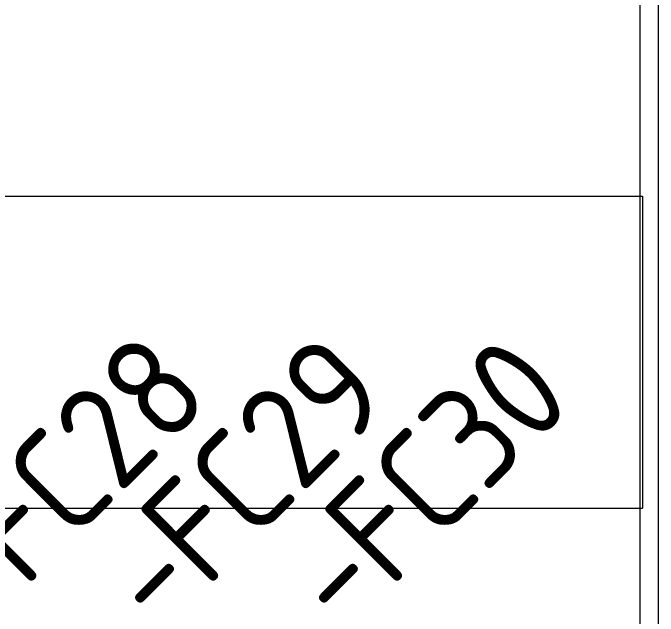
# Model space of a CAD drawing. Header units: millimetres. Extents: x 1359 to 3577, y 1336 to 3557.
# Drawn here: x 2295.9 to 2420.1, y 3015.8 to 3131.8 of the extents above; entities that cross this region are included whole.
import ezdxf

# ---------------------------------------------------------------- set-up
doc = ezdxf.new("R2010")
doc.units = ezdxf.units.MM
doc.layers.add('000-PI-ORMAR', color=2, linetype='Continuous')
doc.layers.add('002-PI-Kabelska kanalica', color=150, linetype='Continuous')
doc.styles.add('PI0', font='isocpeur.ttf', dxfattribs={"width": 0.9})

msp = doc.modelspace()

# ---------------------------------------------------------------- linework, layer by layer
at = {"layer": '000-PI-ORMAR', "color": 0, "linetype": 'ByBlock', "lineweight": 0}
msp.add_line((2420.07, 3351.56), (2420.07, 1461.56), dxfattribs=at)
at = {"layer": '002-PI-Kabelska kanalica', "color": 0, "linetype": 'ByBlock', "lineweight": 0}
for p, q in [((2416.57, 3351.56), (2416.57, 1679.56)), ((1601.07, 3096.56), (2417.07, 3096.56)), ((2417.07, 3096.56), (2417.07, 3036.56)), ((1601.07, 3036.56), (2417.07, 3036.56))]:
    msp.add_line(p, q, dxfattribs=at)

# ---------------------------------------------------------------- texts
at = {"layer": '002-PI-Kabelska kanalica', "color": 0, "linetype": 'ByBlock', "lineweight": 0, "style": 'PI0', "width": 0.9}
for s, p in [('-FC28', (2289.41, 3012.18)), ('-FC29', (2324.41, 3012.18)), ('-FC30', (2359.81, 3012.18))]:
    msp.add_text(s, height=20, rotation=45, dxfattribs=at).set_placement(p)

doc.saveas('drawing.dxf')
